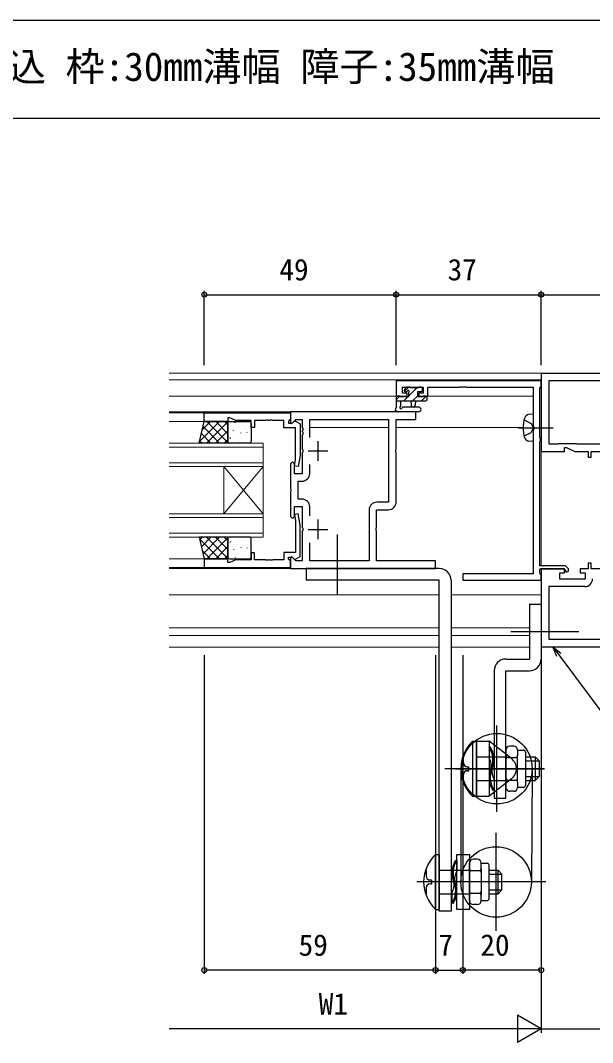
# Model space of a CAD drawing. Units: millimetres, scale not verified. Extents: x -438 to 438, y -344 to 341.
# Drawn here: x -71.4 to 74.6, y 45.5 to 306.4 of the extents above; entities that cross this region are included whole.
import ezdxf
from ezdxf.enums import TextEntityAlignment as Align

# ---------------------------------------------------------------- set-up
doc = ezdxf.new("R2010")
doc.units = ezdxf.units.MM
doc.header["$LTSCALE"] = 2
for name, color, linetype in [('0-1_USER1', 3, 'Continuous'), ('0-2_YKK_11', 7, 'Continuous'), ('0-4_YKK_13', 4, 'Continuous'), ('0-6_YKK_D', 6, 'Continuous'), ('0-7_YKK_ZWAK', 7, 'Continuous')]:
    doc.layers.add(name, color=color, linetype=linetype)
doc.layers.add('0-3_YKK_12', color=2, linetype='Continuous', lineweight=18)
doc.styles.add('ＭＳ ゴシック', font='')
doc.styles.get('ＭＳ ゴシック').set_extended_font_data('MS Gothic')

msp = doc.modelspace()

# ---------------------------------------------------------------- linework, layer by layer
at = {"layer": '0-2_YKK_11'}
for p, q in [((4.5, 199), (4.5, 194)), ((2, 196.5), (7, 196.5)), ((2.43, 190.77), (2.43, 193.038)), ((2.43, 179.962), (2.43, 182.23)), ((4.5, 179), (4.5, 174)), ((2, 176.5), (7, 176.5))]:
    msp.add_line(p, q, dxfattribs=at)
for points in [[(61.5, 214.4), (24.5, 214.4), (24.5, 210.5), (27.3, 210.5), (27.3, 211.3), (26.13, 211.3), (26.13, 212.77), (31.4, 212.77), (31.4, 211.3), (30.3, 211.3), (30.3, 210.5), (32.6, 210.5), (32.6, 212.77), (40.542, 212.77), (40.725, 212.89), (41.275, 212.89), (41.458, 212.77), (41.542, 212.77), (41.725, 212.89), (42.275, 212.89), (42.458, 212.77), (59.5, 212.77), (59.5, 202.858), (59.62, 202.675), (59.62, 202.125), (59.5, 201.942), (59.5, 165.13), (41.5, 165.13), (41.5, 163.5), (61.5, 163.5), (61.5, 164.93), (61.315, 165.129), (61.13, 165.329), (61.13, 166.4), (67.4, 166.4), (67.7, 166.1), (67.7, 165.727), (67.919, 165.588), (68.5, 165.859), (68.5, 166.431)], [(68.5, 166.431), (67.731, 167.2), (61.13, 167.2), (61.13, 198.873), (61.215, 199.036), (61.3, 199.2), (61.3, 199.6), (61.215, 199.764), (61.13, 199.927), (61.13, 212.571), (61.315, 212.771), (61.5, 212.97), (61.5, 214.4)], [(121.5, 216.3), (61.5, 216.3), (61.5, 196.4), (67.5, 196.4), (67.5, 197.4), (68, 197.4), (70.145, 196.4), (73.5, 196.4), (73.5, 194.9), (74.3, 194.9), (74.3, 196.4), (90.5, 196.4)], [(94.666, 198.33), (112.428, 198.33), (112.578, 198.4), (117, 198.4), (117.15, 198.33), (119.57, 198.33), (119.57, 214.37), (63.43, 214.37), (63.43, 198.33), (65.85, 198.33), (66, 198.4), (70.422, 198.4), (70.572, 198.33), (88.334, 198.33)], [(24.5, 183.5), (24.5, 196.042), (24.38, 196.225), (24.38, 196.775), (24.5, 196.958), (24.5, 204.57), (29.5, 204.57), (29.5, 206.5), (-2.5, 206.5), (-2.5, 203.7), (-2.13, 203.546), (-1.106, 204.57), (0.5, 204.57), (0.5, 202.458), (0.62, 202.275), (0.62, 201.725), (0.5, 201.542), (0.5, 201.458), (0.62, 201.275), (0.62, 200.725), (0.5, 200.542), (0.5, 196.958), (0.62, 196.775), (0.62, 196.225), (0.5, 196.042), (0.5, 190.7), (-1.5, 190.7), (-1.5, 193.2), (-2, 193.7), (-2.5, 193.2), (-2.5, 186.958), (-2.38, 186.775), (-2.38, 186.225), (-2.5, 186.042), (-2.5, 179.8), (-2, 179.3), (-1.5, 179.8), (-1.5, 182.3), (0.5, 182.3), (0.5, 176.958)], [(2.43, 199.962), (2.43, 204.57), (22.57, 204.57), (22.57, 183.43), (19.57, 183.43)], [(0.43, 184.23), (-0.57, 184.23), (-0.57, 188.77), (0.43, 188.77)], [(-2.5, 166.5), (34.5, 166.5), (34.5, 168.43), (19.5, 168.43), (19.5, 176.042), (19.38, 176.225), (19.38, 176.775), (19.5, 176.958), (19.5, 181.5), (22.5, 181.5)], [(17.57, 181.43), (17.57, 168.43), (2.43, 168.43), (2.43, 173.038)], [(0.5, 176.958), (0.62, 176.775), (0.62, 176.225), (0.5, 176.042), (0.5, 168.43), (-1.106, 168.43), (-2.13, 169.454), (-2.5, 169.3), (-2.5, 166.5)], [(90.5, 166.4), (74.3, 166.4), (74.3, 167.9), (73.5, 167.9), (73.5, 166.4), (71.5, 166.4), (71.5, 165.4), (72.7, 165.4), (72.7, 163.8), (66.3, 163.8), (66.3, 165.4), (67.5, 165.4), (67.5, 166.4), (61.5, 166.4), (61.5, 146.5), (121.5, 146.5)], [(63.43, 148.43), (119.57, 148.43), (119.57, 161.87), (110.37, 161.87)], [(72.63, 161.87), (63.43, 161.87), (63.43, 148.43)]]:
    msp.add_lwpolyline(points, dxfattribs=at)
for points in [[(-24.5, 206.198), (-2.5, 206.198), (-2.5, 204.568), (-2.8, 204.268), (-3, 204.068), (-3, 203.598), (-2.05, 203.598), (-1.55, 204.098), (-1.212, 204.098), (0, 203.398), (0, 195.39), (-0.508, 192.511), (-1.492, 192.685), (-1.2, 194.343), (-1.2, 202.398), (-4.2, 202.398), (-4.2, 204.268), (-6.992, 204.268), (-7.175, 204.388), (-7.725, 204.388), (-7.908, 204.268), (-7.992, 204.268), (-8.175, 204.388), (-8.725, 204.388), (-8.908, 204.268), (-11.7, 204.268), (-11.7, 202.498), (-12.5, 202.498), (-12.5, 204.268), (-16.435, 204.268), (-18, 204.998), (-18.5, 204.998), (-18.5, 203.998), (-24.5, 203.998)], [(-24.5, 166.798), (-2.5, 166.798), (-2.5, 168.428), (-2.8, 168.728), (-3, 168.928), (-3, 169.398), (-2.05, 169.398), (-1.55, 168.898), (-1.212, 168.898), (0, 169.598), (0, 177.606), (-0.508, 180.485), (-1.492, 180.312), (-1.2, 178.653), (-1.2, 170.598), (-4.2, 170.598), (-4.2, 168.728), (-6.992, 168.728), (-7.175, 168.608), (-7.725, 168.608), (-7.908, 168.728), (-7.992, 168.728), (-8.175, 168.608), (-8.725, 168.608), (-8.908, 168.728), (-11.7, 168.728), (-11.7, 170.498), (-12.5, 170.498), (-12.5, 168.728), (-16.435, 168.728), (-18, 167.998), (-18.5, 167.998), (-18.5, 168.998), (-24.5, 168.998)]]:
    msp.add_lwpolyline(points, close=True, dxfattribs=at)
for centre, start, end in [((0.43, 190.77), 270.00004, 0.00002), ((0.43, 182.23), 0.00002, 90), ((19.57, 181.43), 90.00002, 180), ((22.5, 183.5), 270.00004, 0.00002), ((72.63, 163.87), 270, 359.99998)]:
    msp.add_arc(centre, 2, start, end, dxfattribs=at)
at = {"layer": '0-3_YKK_12'}
for p, q in [((216.5, 216.4), (-33.5, 216.4)), ((61.5, 214.7), (-33.5, 214.7)), ((61.5, 167.2), (61.5, 216.4)), ((24.8, 210.5), (-33.5, 210.5)), ((59.5, 210.5), (31.7, 210.5)), ((-2.3, 206.5), (-33.5, 206.5)), ((-24.2, 206.2), (-33.5, 206.2)), ((-24.5, 204), (-33.5, 204)), ((22.57, 202.5), (2.43, 202.5)), ((56.901, 202.5), (24.5, 202.5)), ((4.5, 194), (4.5, 199)), ((-9.5, 197.5), (-33.5, 197.5)), ((7, 196.5), (2, 196.5)), ((-33.5, 193.5), (-9.5, 193.5)), ((-19.5, 192.5), (-19.5, 180.5)), ((-9.5, 192.5), (-19.5, 180.5)), ((-9.5, 180.5), (-19.5, 192.5)), ((-9.5, 192.5), (-9.5, 180.5)), ((-9.5, 179.5), (-33.5, 179.5)), ((4.5, 174), (4.5, 179)), ((-33.5, 175.5), (-9.5, 175.5)), ((7, 176.5), (2, 176.5)), ((-24.5, 169), (-33.5, 169)), ((-24.2, 166.8), (-33.5, 166.8)), ((-2.3, 166.5), (-33.5, 166.5)), ((61.5, 166.4), (61.5, 146.4)), ((35.5, 159.8), (-33.5, 159.8)), ((61.5, 159.8), (38.5, 159.8)), ((35.5, 151.4), (-33.5, 151.4)), ((58.5, 151.4), (38.5, 151.4)), ((-33.5, 149.4), (35.5, 149.4)), ((38.5, 149.4), (58.5, 149.4)), ((35.5, 146.4), (-33.5, 146.4)), ((58.521, 146.4), (38.5, 146.4)), ((121.5, 146.4), (61.5, 146.4))]:
    msp.add_line(p, q, dxfattribs=at)
for points in [[(-33.5, 198.5), (-9.5, 198.5), (-9.5, 192.5), (-33.5, 192.5)], [(-33.5, 180.5), (-9.5, 180.5), (-9.5, 174.5), (-33.5, 174.5)]]:
    msp.add_lwpolyline(points, dxfattribs=at)
at = {"layer": '0-4_YKK_13'}
for p, q in [((27.088, 212.712), (26.588, 212.212)), ((26.645, 211.743), (27.702, 212.8)), ((26.8, 211.7), (27.139, 211.7)), ((27.9, 212.8), (27.3, 212.8)), ((27.6, 210.453), (29.747, 212.6)), ((30.2, 212.6), (28.1, 212.6)), ((30.9, 212.8), (30.4, 212.8)), ((31.2, 212), (31.2, 212.5)), ((24.5, 209.598), (25.402, 210.5)), ((24.5, 210.2), (24.5, 207.52)), ((24.5, 209.3), (32.1, 209.3)), ((25.4, 210.5), (24.8, 210.5)), ((25.7, 208.12), (25.7, 209.3)), ((26.447, 209.3), (27.447, 210.3)), ((28.2, 209.3), (28.302, 208.156)), ((28.692, 209.3), (30, 210.608)), ((29.4, 209.3), (29.298, 208.156)), ((30.937, 209.3), (32.135, 210.498)), ((32.1, 210.5), (31.5, 210.5)), ((32.4, 209.6), (32.4, 210.2)), ((30.228, 206.5), (25.066, 206.5)), ((30.228, 207.7), (26.267, 207.703)), ((-25.741, 198.907), (-20.648, 204)), ((-25.018, 201.874), (-22.893, 204)), ((-23.902, 198.5), (-18.501, 203.902)), ((-23.835, 204), (-18.501, 198.666)), ((-21.59, 204), (-18.501, 200.911)), ((-19.345, 204), (-18.501, 203.156)), ((-18.001, 204), (-13.001, 204)), ((-16.602, 203.724), (-16.626, 203.768)), ((59.5, 205.9), (58.381, 205.802)), ((59.5, 205.9), (59.5, 198.9)), ((-25.25, 200.924), (-22.825, 198.5)), ((-24.81, 202.73), (-20.58, 198.5)), ((-21.657, 198.5), (-18.501, 201.657)), ((-18.501, 199), (-18.501, 203.5)), ((-18.284, 202.321), (-18.291, 202.328)), ((-17.034, 201.647), (-17.058, 201.691)), ((-15.144, 201.056), (-15.168, 201.1)), ((-14.41, 203.081), (-14.434, 203.125)), ((-14.096, 202.165), (-14.104, 202.172)), ((-13.519, 201.254), (-13.608, 201.301)), ((-12.52, 202.489), (-12.544, 202.533)), ((-12.501, 203.5), (-12.501, 199)), ((55.747, 202.4), (64.586, 202.4)), ((-25.689, 199.119), (-25.07, 198.5)), ((-19.412, 198.5), (-18.501, 199.412)), ((-18.099, 198.56), (-18.106, 198.567)), ((-13.001, 198.5), (-18.001, 198.5)), ((-17.895, 199.872), (-17.984, 199.918)), ((-17.768, 199.623), (-17.792, 199.666)), ((-16.116, 200.379), (-16.124, 200.386)), ((-15.577, 198.979), (-15.601, 199.023)), ((-12.953, 200.413), (-12.977, 200.457)), ((59.5, 198.9), (58.381, 198.998)), ((9.5, 159.819), (9.5, 175.15)), ((-25.741, 174.093), (-20.648, 169)), ((-25.689, 173.881), (-25.07, 174.5)), ((-25.25, 172.076), (-22.825, 174.5)), ((-24.81, 170.27), (-20.58, 174.5)), ((-23.902, 174.5), (-18.501, 169.098)), ((-23.835, 169), (-18.501, 174.334)), ((-21.657, 174.5), (-18.501, 171.343)), ((-19.412, 174.5), (-18.501, 173.588)), ((-18.501, 174), (-18.501, 169.5)), ((-18.099, 174.44), (-18.106, 174.433)), ((-13.001, 174.5), (-18.001, 174.5)), ((-17.895, 173.128), (-17.984, 173.082)), ((-17.768, 173.377), (-17.792, 173.334)), ((-16.116, 172.621), (-16.124, 172.614)), ((-15.577, 174.02), (-15.601, 173.977)), ((-12.953, 172.587), (-12.977, 172.543)), ((-12.501, 169.5), (-12.501, 174)), ((-25.018, 171.126), (-22.893, 169)), ((-21.59, 169), (-18.501, 172.089)), ((-19.345, 169), (-18.501, 169.844)), ((-18.284, 170.679), (-18.291, 170.672)), ((-17.034, 171.353), (-17.058, 171.309)), ((-15.144, 171.944), (-15.168, 171.9)), ((-14.41, 169.919), (-14.434, 169.875)), ((-14.096, 170.835), (-14.104, 170.828)), ((-13.519, 171.746), (-13.608, 171.699)), ((-12.52, 170.51), (-12.544, 170.467)), ((-18.001, 169), (-13.001, 169)), ((-16.602, 169.276), (-16.626, 169.232)), ((35.5, 166.498), (1.5, 166.498)), ((1.5, 166.498), (1.5, 163.498)), ((35.5, 163.498), (1.5, 163.498)), ((35.5, 78.998), (35.5, 163.498)), ((38.5, 163.498), (38.5, 78.998)), ((58.5, 157.398), (58.5, 143.398)), ((58.5, 157.398), (61.5, 157.398)), ((61.5, 157.398), (61.5, 143.398)), ((53.728, 150.4), (71.106, 150.4)), ((52.5, 143.398), (58.5, 143.398)), ((49.5, 140.398), (49.5, 107.898)), ((52.5, 107.898), (52.5, 140.398)), ((52.5, 140.398), (58.5, 140.398)), ((50.2, 104.398), (50.2, 126.398)), ((44, 122.398), (44, 108.398)), ((44, 122.398), (45, 122.398)), ((45, 108.398), (45, 122.398)), ((45, 122.398), (45, 108.398)), ((45, 122.398), (48.2, 122.398)), ((48.2, 122.398), (48.2, 108.398)), ((53.936, 117.971), (48.2, 122.398)), ((52.5, 120.172), (52.5, 110.625)), ((54.5, 121.172), (53.5, 121.172)), ((55.5, 120.172), (55.5, 118.785)), ((55.5, 120.148), (57, 120.148)), ((41.646, 116.898), (41.646, 118.398)), ((45, 118.398), (52.5, 118.398)), ((53, 118.285), (55, 118.285)), ((55.5, 112.011), (55.5, 118.785)), ((57.5, 119.648), (57.5, 111.148)), ((57.5, 118.398), (60, 118.398)), ((60, 118.398), (60, 112.398)), ((62.232, 115.398), (36.914, 115.398)), ((39.666, 115.398), (62.381, 115.398)), ((41, 115.398), (41, 86.551)), ((42.646, 115.898), (43, 115.898)), ((42.646, 114.898), (43, 114.898)), ((43, 114.898), (43, 115.898)), ((49.5, 115.398), (52.5, 115.398)), ((57.5, 117.398), (61, 117.398)), ((59.2, 115.398), (59, 86.445)), ((41.646, 112.398), (41.646, 113.898)), ((45, 112.398), (52.5, 112.398)), ((53.936, 112.826), (48.2, 108.398)), ((49.5, 112.696), (49.5, 109.946)), ((53, 112.511), (55, 112.511)), ((57.5, 113.398), (61, 113.398)), ((57.5, 112.398), (60, 112.398)), ((60, 112.398), (61, 113.398)), ((49.168, 109.898), (49.5, 109.946)), ((54.5, 109.625), (53.5, 109.625)), ((55.5, 112.011), (55.5, 110.625)), ((55.5, 110.648), (57, 110.648)), ((44, 108.398), (45, 108.398)), ((45, 108.398), (48.2, 108.398)), ((49.5, 107.898), (52.5, 107.898)), ((50, 73.998), (50, 98.998)), ((34.5, 79.498), (34.5, 93.498)), ((34.5, 93.498), (35.5, 93.498)), ((35.5, 93.498), (35.5, 79.498)), ((40, 79.498), (40, 93.498)), ((45.2, 92.272), (44.2, 92.272)), ((32.146, 89.498), (32.146, 87.998)), ((35.5, 89.498), (43.2, 89.498)), ((43.2, 81.725), (43.2, 91.272)), ((43.7, 89.385), (45.7, 89.385)), ((46.2, 89.885), (46.2, 91.272)), ((46.2, 91.248), (47.7, 91.248)), ((46.2, 89.885), (46.2, 83.112)), ((48.2, 82.248), (48.2, 90.748)), ((48.2, 89.498), (50.5, 89.498)), ((50.5, 83.498), (50.5, 89.498)), ((50.5, 89.498), (51.5, 88.498)), ((52.169, 86.498), (29.761, 86.498)), ((33.146, 86.998), (33.5, 86.998)), ((33.5, 86.998), (33.5, 85.998)), ((62.7, 86.498), (38.14, 86.498)), ((48.2, 88.498), (51.5, 88.498)), ((32.146, 84.998), (32.146, 83.498)), ((33.146, 85.998), (33.5, 85.998)), ((35.5, 83.498), (43.2, 83.498)), ((38.7, 83.796), (38.7, 81.046)), ((43.7, 83.612), (45.7, 83.612)), ((48.2, 84.498), (51.5, 84.498)), ((48.2, 83.498), (50.5, 83.498)), ((39.032, 80.998), (38.7, 81.046)), ((46.2, 81.725), (46.2, 83.112)), ((46.2, 81.748), (47.7, 81.748)), ((34.5, 79.498), (35.5, 79.498)), ((38.5, 78.998), (35.5, 78.998)), ((43.2, 79.498), (40, 79.498)), ((45.2, 80.725), (44.2, 80.725))]:
    msp.add_line(p, q, dxfattribs=at)
for points in [[(31.3, 210.3), (30, 210.3), (30, 211.7), (30.9, 211.7)], [(27.6, 211.239), (27.6, 210.3), (25.6, 210.3)], [(57.137, 204.45), (58.952, 203.545), (59.56, 202.4)], [(57.137, 200.35), (58.952, 201.255), (59.56, 202.4)], [(48.532, 120.898), (48.2, 120.851), (48.2, 118.101)], [(60, 118.398), (61, 117.398), (61, 113.398)], [(39.668, 91.998), (40, 91.951), (40, 89.201)], [(40, 93.498), (43.2, 93.498), (43.2, 79.498)], [(50.5, 83.498), (51.5, 84.498), (51.5, 88.498)]]:
    msp.add_lwpolyline(points, dxfattribs=at)
for points in [[(-25.84, 198.5), (-24.501, 204), (-18.501, 204), (-18.501, 198.5)], [(-25.84, 174.5), (-24.501, 169), (-18.501, 169), (-18.501, 174.5)]]:
    msp.add_lwpolyline(points, close=True, dxfattribs=at)
for centre in [(50.2, 115.398), (50, 86.498)]:
    msp.add_circle(centre, 9, dxfattribs=at)
for centre, radius, start, end in [((26.8, 212), 0.3, 135, 270), ((27.3, 212.5), 0.3, 90, 135), ((27.139, 212), 0.3, 270, 326.94427), ((27.6, 211.7), 0.25, 303.05573, 146.94427), ((27.9, 211.239), 0.3, 123.05573, 180), ((27.9, 212.6), 0.2, 0, 90), ((30.4, 212.6), 0.2, 90, 180), ((30.9, 212.5), 0.3, 0, 90), ((30.9, 212), 0.3, 270, 0), ((24.8, 210.2), 0.3, 90, 180), ((25.4, 210.3), 0.2, 0, 90), ((31.5, 210.3), 0.2, 90, 180), ((32.1, 210.2), 0.3, 0, 90), ((32.1, 209.6), 0.3, 270, 0), ((24.5, 207), 0.3, 120, 280.52878), ((24.2, 207.52), 0.3, 300, 0), ((24.61, 206.41), 0.3, 40.52878, 100.52878), ((25.066, 206.8), 0.3, 220.52878, 270), ((25.7, 207.6), 0.3, 120, 340.81024), ((25.4, 208.12), 0.3, 300, 0), ((26.267, 207.403), 0.3, 89.95977, 160.81024), ((28.8, 208.2), 0.5, 185.09207, 354.90793), ((30.228, 207.1), 0.6, 269.95977, 89.95977), ((-18.001, 203.5), 0.5, 90, 180), ((-13.001, 203.5), 0.5, 0, 90), ((65.9, 202.4), 9, 164.11915, 195.88085), ((58.494, 204.507), 1.3, 95, 164.11915), ((-18.001, 199), 0.5, 180, 270), ((-13.001, 199), 0.5, 270, 0), ((58.494, 200.293), 1.3, 195.88085, 265), ((-18.001, 174), 0.5, 90, 180), ((-13.001, 174), 0.5, 0, 90), ((-18.001, 169.5), 0.5, 180, 270), ((-13.001, 169.5), 0.5, 270, 0), ((35.5, 163.498), 3, 360, 90), ((52.5, 140.398), 3, 90, 180), ((58.5, 143.398), 3, 270, 360), ((50.667, 115.398), 9.667, 133.60284, 226.39716), ((43.763, 117.708), 5.437, 335.5759, 35.30548), ((43.763, 117.708), 5.737, 335.5759, 33.77778), ((53.5, 120.172), 1, 90, 180), ((54.5, 120.172), 1, 360, 90), ((57, 119.648), 0.5, 360, 90), ((45.409, 116.204), 3.375, 346.18069, 34.19576), ((53, 118.785), 0.5, 180, 270), ((53, 117.785), 0.5, 90, 180), ((51.95, 115.398), 3.25, 307.66316, 52.33684), ((55, 118.785), 0.5, 270, 360), ((55, 117.785), 0.5, 360, 90), ((42.646, 116.898), 1, 180, 270), ((42.646, 113.898), 1, 90, 180), ((53.937, 113.088), 5.737, 155.5759, 213.77778), ((53.937, 113.088), 5.437, 155.5759, 215.30542), ((52.291, 114.592), 3.375, 166.18069, 214.19576), ((53, 113.011), 0.5, 180, 270), ((53, 112.011), 0.5, 90, 180), ((55, 113.011), 0.5, 270, 360), ((55, 112.011), 0.5, 360, 90), ((53.5, 110.625), 1, 180, 270), ((54.5, 110.625), 1, 270, 360), ((57, 111.148), 0.5, 270, 360), ((41.167, 86.498), 9.667, 133.60284, 226.39716), ((44.437, 88.809), 5.737, 146.22222, 204.4241), ((44.437, 88.809), 5.437, 144.69452, 204.4241), ((44.2, 91.272), 1, 90, 180), ((45.2, 91.272), 1, 360, 90), ((42.791, 87.304), 3.375, 145.80424, 193.81931), ((43.7, 89.885), 0.5, 180, 270), ((43.7, 88.885), 0.5, 90, 180), ((45.7, 89.885), 0.5, 270, 360), ((45.7, 88.885), 0.5, 360, 90), ((47.7, 90.748), 0.5, 360, 90), ((33.146, 87.998), 1, 180, 270), ((35.909, 85.692), 3.375, 325.80424, 13.81931), ((34.263, 84.188), 5.437, 324.69458, 24.4241), ((34.263, 84.188), 5.737, 326.22222, 24.4241), ((33.146, 84.998), 1, 90, 180), ((43.7, 84.112), 0.5, 180, 270), ((43.7, 83.112), 0.5, 90, 180), ((45.7, 84.112), 0.5, 270, 360), ((45.7, 83.112), 0.5, 360, 90), ((44.2, 81.725), 1, 180, 270), ((45.2, 81.725), 1, 270, 360), ((47.7, 82.248), 0.5, 270, 360)]:
    msp.add_arc(centre, radius, start, end, dxfattribs=at)
at = {"layer": '0-6_YKK_D'}
for p, q in [((-24.5, 218.4), (-24.5, 237.4)), ((-24.5, 236.4), (24.5, 236.4)), ((24.5, 218.4), (24.5, 237.4)), ((24.5, 218.4), (24.5, 237.4)), ((24.5, 236.4), (61.5, 236.4)), ((61.5, 218.4), (61.5, 237.4)), ((61.5, 218.4), (61.5, 237.4)), ((61.5, 236.4), (121.5, 236.4)), ((-24.5, 144.4), (-24.5, 62.998)), ((34.5, 144.4), (34.5, 62.998)), ((34.5, 144.4), (34.5, 62.998)), ((41.5, 144.4), (41.5, 62.998)), ((41.5, 144.4), (41.5, 62.998)), ((61.5, 144.4), (61.5, 62.998)), ((61.5, 144.4), (61.5, 47.998)), ((34.5, 63.998), (-24.5, 63.998)), ((34.5, 63.998), (41.5, 63.998)), ((61.5, 63.998), (41.5, 63.998)), ((61.5, 48.998), (55.438, 52.498)), ((55.438, 52.498), (55.438, 45.498)), ((54.5, 48.998), (-33.5, 48.998)), ((61.5, 48.998), (49.376, 48.998)), ((61.5, 48.998), (55.438, 45.498)), ((61.5, 48.998), (121.5, 48.998))]:
    msp.add_line(p, q, dxfattribs=at)
for points in [[(65.469, 144.049), (64.488, 146.5), (66.563, 144.868)], [(64.488, 146.5), (66.016, 144.458), (77.8, 128.709)]]:
    msp.add_lwpolyline(points, dxfattribs=at)
for centre in [(-24.5, 236.4), (24.5, 236.4), (24.5, 236.4), (61.5, 236.4), (61.5, 236.4), (-24.5, 63.998), (34.5, 63.998), (34.5, 63.998), (41.5, 63.998), (41.5, 63.998), (61.5, 63.998)]:
    msp.add_circle(centre, 0.637, dxfattribs=at)
at = {"layer": '0-7_YKK_ZWAK'}
for p, q in [((437.5, 306.4), (-437.5, 306.4)), ((437.5, 281.4), (-437.5, 281.4))]:
    msp.add_line(p, q, dxfattribs=at)

# ---------------------------------------------------------------- texts
at = {"layer": '0-1_USER1', "style": 'ＭＳ ゴシック'}
msp.add_text('内倒し窓【排煙窓・露出オペレーター仕様】 70見込 枠:30mm溝幅 障子:35mm溝幅', height=7.331, dxfattribs=at).set_placement((-299.863, 288.758), align=Align.BOTTOM_LEFT)
at = {"layer": '0-6_YKK_D', "style": 'ＭＳ ゴシック'}
for s, p in [('49', (-5.348, 238.4)), ('37', (37.609, 238.4)), ('59', (-0.433, 65.998)), ('20', (45.96, 65.998)), ('7', (35.251, 65.998)), ('W1', (4.705, 50.998))]:
    msp.add_text(s, height=5.499, dxfattribs=at).set_placement(p, align=Align.BOTTOM_LEFT)

doc.saveas('drawing.dxf')
